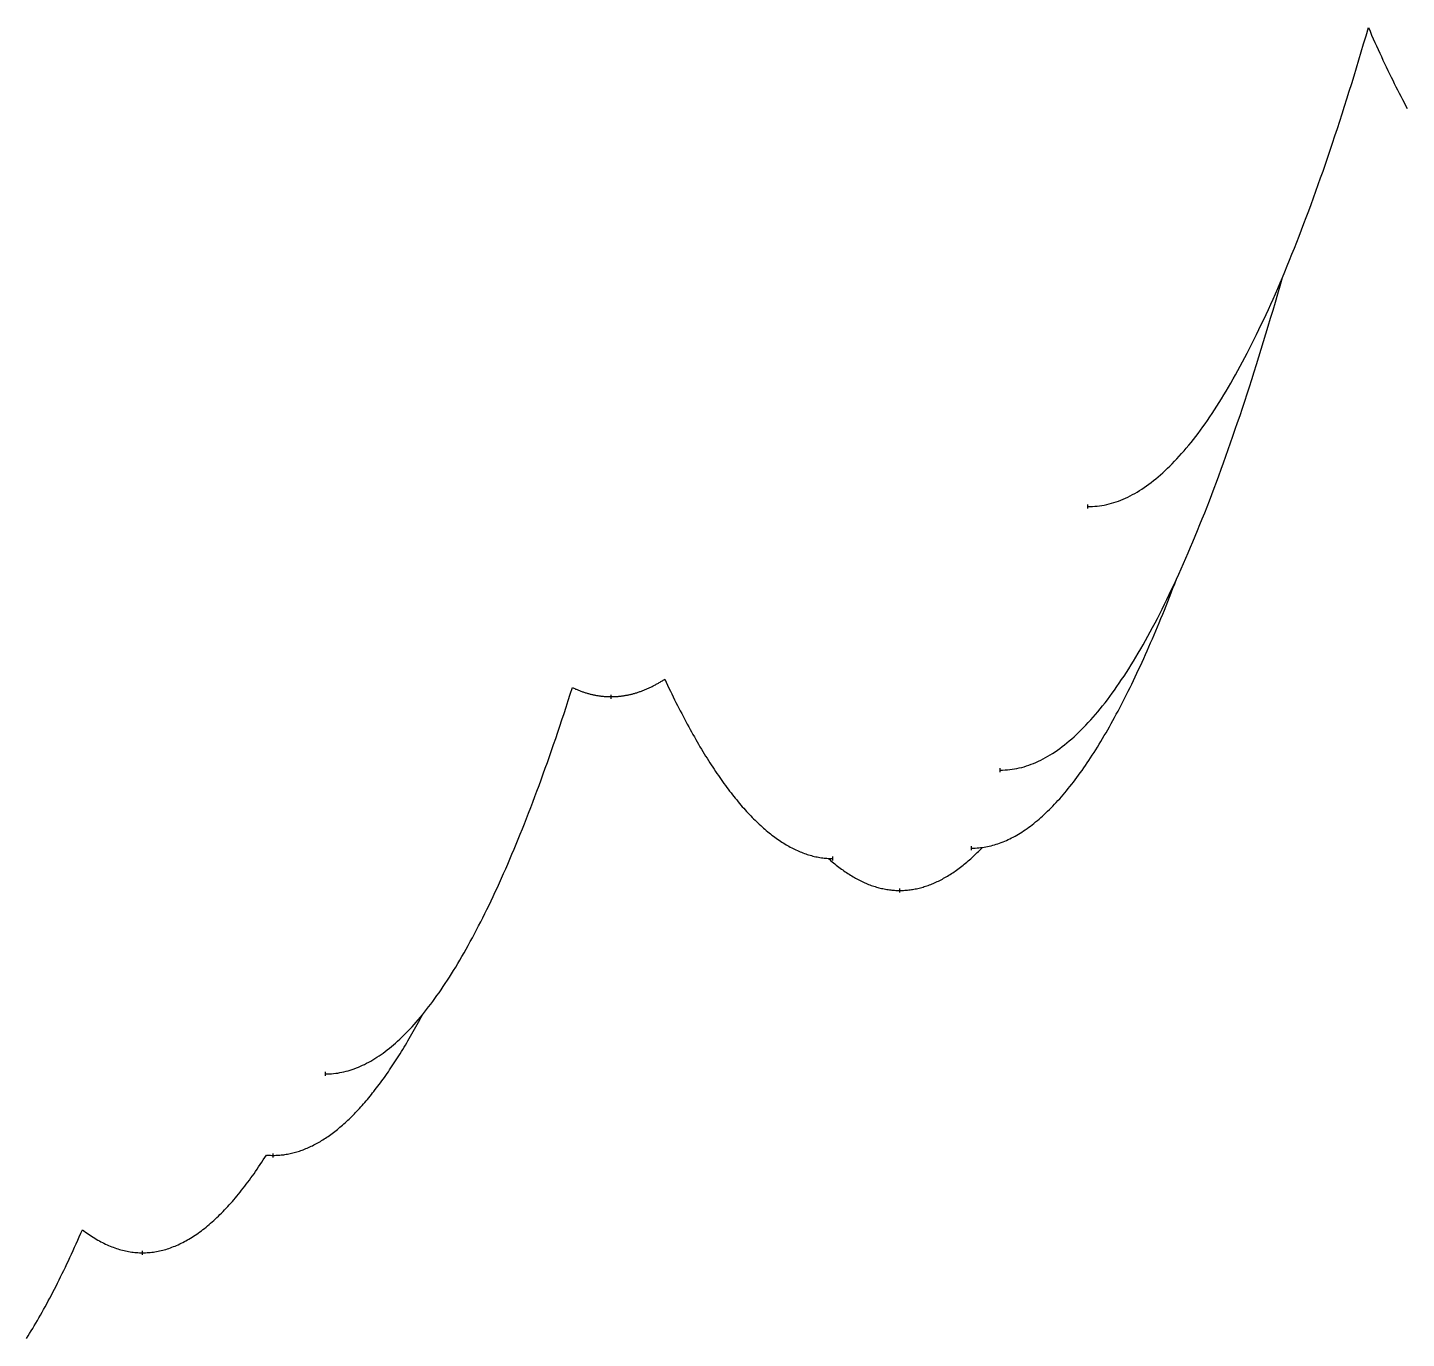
# Model space of a CAD drawing. Header units: metres. Extents: x -71 to 28195, y -4440 to 524.
# Drawn here: x 17688 to 21135, y -3725 to -448 of the extents above; entities that cross this region are included whole.
import ezdxf

# ---------------------------------------------------------------- set-up
doc = ezdxf.new("R2010")
doc.units = ezdxf.units.M
doc.layers.add('CATENARIES', color=7, linetype='Continuous')
doc.layers.add('CATENARY_VERTEX_TICKS', color=7, linetype='Continuous')

msp = doc.modelspace()

# ---------------------------------------------------------------- linework, layer by layer
at = {"layer": 'CATENARIES'}
for points in [[(20338.7, -1645.8, 0), (20344.6, -1645.7, 0), (20350.4, -1645.5, 0), (20356.3, -1645.1, 0), (20362.1, -1644.5, 0), (20368, -1643.8, 0), (20373.8, -1642.9, 0), (20379.7, -1641.8, 0), (20385.6, -1640.5, 0), (20391.4, -1639.1, 0), (20397.3, -1637.6, 0), (20403.1, -1635.8, 0), (20409, -1633.9, 0), (20414.9, -1631.8, 0), (20420.7, -1629.6, 0), (20426.6, -1627.2, 0), (20432.4, -1624.6, 0), (20438.3, -1621.9, 0), (20444.1, -1619, 0), (20450, -1615.9, 0), (20455.9, -1612.7, 0), (20461.7, -1609.3, 0), (20467.6, -1605.8, 0), (20473.4, -1602, 0), (20479.3, -1598.1, 0), (20485.1, -1594.1, 0), (20491, -1589.9, 0), (20496.9, -1585.5, 0), (20502.7, -1580.9, 0), (20508.6, -1576.2, 0), (20514.4, -1571.3, 0), (20520.3, -1566.2, 0), (20526.2, -1561, 0), (20532, -1555.6, 0), (20537.9, -1550.1, 0), (20543.7, -1544.4, 0), (20549.6, -1538.5, 0), (20555.4, -1532.4, 0), (20561.3, -1526.2, 0), (20567.2, -1519.8, 0), (20573, -1513.3, 0), (20578.9, -1506.5, 0), (20584.7, -1499.7, 0), (20590.6, -1492.6, 0), (20596.5, -1485.4, 0), (20602.3, -1478, 0), (20608.2, -1470.4, 0), (20614, -1462.7, 0), (20619.9, -1454.8, 0), (20625.7, -1446.8, 0), (20631.6, -1438.6, 0), (20637.5, -1430.2, 0), (20643.3, -1421.6, 0), (20649.2, -1412.9, 0), (20655, -1404, 0), (20660.9, -1394.9, 0), (20666.8, -1385.7, 0), (20672.6, -1376.3, 0), (20678.5, -1366.8, 0), (20684.3, -1357, 0), (20690.2, -1347.1, 0), (20696, -1337.1, 0), (20701.9, -1326.8, 0), (20707.8, -1316.4, 0), (20713.6, -1305.9, 0), (20719.5, -1295.1, 0), (20725.3, -1284.2, 0), (20731.2, -1273.2, 0), (20737, -1261.9, 0), (20742.9, -1250.5, 0), (20748.8, -1238.9, 0), (20754.6, -1227.2, 0), (20760.5, -1215.3, 0), (20766.3, -1203.2, 0), (20772.2, -1190.9, 0), (20778.1, -1178.5, 0), (20783.9, -1165.9, 0), (20789.8, -1153.1, 0), (20795.6, -1140.2, 0), (20801.5, -1127.1, 0), (20807.3, -1113.8, 0), (20813.2, -1100.4, 0), (20819.1, -1086.8, 0), (20824.9, -1073, 0), (20830.9, -1058.8, 0), (20836.9, -1044.4, 0), (20842.8, -1029.8, 0), (20848.8, -1015, 0), (20854.8, -1000.1, 0), (20860.8, -985, 0), (20866.7, -969.7, 0), (20872.7, -954.2, 0), (20878.7, -938.6, 0), (20884.6, -922.8, 0), (20890.6, -906.8, 0), (20896.6, -890.6, 0), (20902.6, -874.2, 0), (20908.5, -857.7, 0), (20914.5, -841, 0), (20920.5, -824.1, 0), (20926.4, -807, 0), (20932.4, -789.8, 0), (20938.4, -772.4, 0), (20944.4, -754.7, 0), (20950.3, -737, 0), (20956.3, -719, 0), (20962.3, -700.8, 0), (20968.3, -682.5, 0), (20974.2, -664, 0), (20980.2, -645.3, 0), (20986.2, -626.5, 0), (20992.1, -607.4, 0), (20998.1, -588.2, 0), (21004.1, -568.8, 0), (21010.1, -549.2, 0), (21016, -529.4, 0), (21022, -509.4, 0), (21028, -489.3, 0), (21033.9, -469, 0), (21039.9, -448.5, 0)], [(21039.9, -448.5, 0), (21044, -457.8, 0), (21048, -467.1, 0), (21052, -476.3, 0), (21056.1, -485.4, 0), (21060.1, -494.4, 0), (21064.2, -503.4, 0), (21068.2, -512.2, 0), (21072.3, -521, 0), (21076.3, -529.7, 0), (21080.3, -538.4, 0), (21084.4, -546.9, 0), (21088.4, -555.4, 0), (21092.5, -563.8, 0), (21096.5, -572.1, 0), (21100.6, -580.3, 0), (21104.6, -588.4, 0), (21108.6, -596.5, 0), (21112.7, -604.5, 0), (21116.7, -612.4, 0), (21120.8, -620.2, 0), (21124.8, -628, 0), (21128.9, -635.6, 0), (21132.9, -643.2, 0), (21136.9, -650.7, 0)], [(20119.6, -2304.5, 0), (20125.5, -2304.4, 0), (20131.5, -2304.1, 0), (20137.4, -2303.7, 0), (20143.4, -2303.1, 0), (20149.3, -2302.3, 0), (20155.3, -2301.4, 0), (20161.2, -2300.2, 0), (20167.2, -2298.9, 0), (20173.1, -2297.5, 0), (20179.1, -2295.8, 0), (20185, -2294, 0), (20191, -2292, 0), (20196.9, -2289.8, 0), (20202.9, -2287.5, 0), (20208.8, -2285, 0), (20214.8, -2282.3, 0), (20220.7, -2279.4, 0), (20226.7, -2276.4, 0), (20232.6, -2273.1, 0), (20238.6, -2269.8, 0), (20244.5, -2266.2, 0), (20250.5, -2262.5, 0), (20256.4, -2258.6, 0), (20262.4, -2254.5, 0), (20268.3, -2250.2, 0), (20274.3, -2245.8, 0), (20280.2, -2241.2, 0), (20286.2, -2236.4, 0), (20292.1, -2231.5, 0), (20298.1, -2226.3, 0), (20304, -2221, 0), (20310, -2215.5, 0), (20315.9, -2209.9, 0), (20321.9, -2204.1, 0), (20327.8, -2198.1, 0), (20333.8, -2191.9, 0), (20339.7, -2185.6, 0), (20345.7, -2179, 0), (20351.6, -2172.3, 0), (20357.6, -2165.5, 0), (20363.5, -2158.4, 0), (20369.5, -2151.2, 0), (20375.4, -2143.8, 0), (20381.4, -2136.2, 0), (20387.3, -2128.5, 0), (20393.3, -2120.6, 0), (20399.2, -2112.5, 0), (20405.2, -2104.2, 0), (20411.1, -2095.8, 0), (20417.1, -2087.1, 0), (20423, -2078.3, 0), (20429, -2069.4, 0), (20435, -2060.2, 0), (20440.9, -2050.9, 0), (20446.9, -2041.4, 0), (20452.8, -2031.7, 0), (20458.8, -2021.9, 0), (20464.7, -2011.8, 0), (20470.7, -2001.6, 0), (20476.6, -1991.3, 0), (20482.6, -1980.7, 0), (20488.5, -1970, 0), (20494.5, -1959.1, 0), (20500.4, -1948, 0), (20506.4, -1936.7, 0), (20512.3, -1925.3, 0), (20518.3, -1913.7, 0), (20524.2, -1901.9, 0), (20530.2, -1889.9, 0), (20536.1, -1877.8, 0), (20542.1, -1865.4, 0), (20548, -1852.9, 0), (20554, -1840.3, 0), (20559.9, -1827.4, 0), (20565.8, -1814.5, 0), (20571.7, -1801.4, 0), (20577.6, -1788.2, 0), (20583.5, -1774.8, 0), (20589.4, -1761.2, 0), (20595.3, -1747.4, 0), (20601.1, -1733.5, 0), (20607, -1719.4, 0), (20612.9, -1705.1, 0), (20618.8, -1690.6, 0), (20624.7, -1676, 0), (20630.6, -1661.1, 0), (20636.5, -1646.1, 0), (20642.4, -1631, 0), (20648.3, -1615.6, 0), (20654.1, -1600.1, 0), (20660, -1584.4, 0), (20665.9, -1568.5, 0), (20671.8, -1552.5, 0), (20677.7, -1536.3, 0), (20683.6, -1519.9, 0), (20689.5, -1503.3, 0), (20695.4, -1486.5, 0), (20701.3, -1469.6, 0), (20707.1, -1452.5, 0), (20713, -1435.2, 0), (20718.9, -1417.8, 0), (20724.8, -1400.1, 0), (20730.7, -1382.3, 0), (20736.6, -1364.3, 0), (20742.5, -1346.2, 0), (20748.4, -1327.8, 0), (20754.3, -1309.3, 0), (20760.1, -1290.6, 0), (20766, -1271.7, 0), (20771.9, -1252.6, 0), (20777.8, -1233.4, 0), (20783.7, -1214, 0), (20789.6, -1194.4, 0), (20795.5, -1174.6, 0), (20801.4, -1154.6, 0), (20807.3, -1134.5, 0), (20813.1, -1114.2, 0), (20819, -1093.7, 0), (20824.9, -1073, 0)], [(20048, -2499.5, 0), (20052.5, -2499.4, 0), (20057, -2499.2, 0), (20061.4, -2499, 0), (20065.9, -2498.6, 0), (20070.4, -2498.2, 0), (20074.9, -2497.6, 0), (20079.2, -2497, 0), (20083.5, -2496.2, 0), (20087.8, -2495.4, 0), (20092.1, -2494.5, 0), (20096.4, -2493.5, 0), (20100.7, -2492.4, 0), (20105, -2491.2, 0), (20109.3, -2489.9, 0), (20113.5, -2488.5, 0), (20117.8, -2487, 0), (20122.1, -2485.4, 0), (20126.4, -2483.8, 0), (20130.7, -2482, 0), (20135, -2480.1, 0), (20139.3, -2478.2, 0), (20143.6, -2476.1, 0), (20147.9, -2474, 0), (20152.2, -2471.8, 0), (20156.5, -2469.4, 0), (20160.8, -2467, 0), (20165.1, -2464.5, 0), (20169.3, -2461.9, 0), (20173.6, -2459.2, 0), (20177.9, -2456.4, 0), (20182.2, -2453.5, 0), (20186.5, -2450.5, 0), (20190.8, -2447.4, 0), (20195.1, -2444.2, 0), (20199.4, -2441, 0), (20203.7, -2437.6, 0), (20208, -2434.1, 0), (20212.3, -2430.6, 0), (20216.6, -2426.9, 0), (20220.8, -2423.2, 0), (20225.1, -2419.4, 0), (20229.4, -2415.4, 0), (20233.7, -2411.4, 0), (20238, -2407.3, 0), (20242.3, -2403.1, 0), (20246.6, -2398.8, 0), (20250.9, -2394.4, 0), (20255.2, -2389.9, 0), (20259.5, -2385.3, 0), (20263.8, -2380.6, 0), (20268.1, -2375.8, 0), (20272.4, -2370.9, 0), (20276.6, -2366, 0), (20280.9, -2360.9, 0), (20285.2, -2355.8, 0), (20289.5, -2350.5, 0), (20293.8, -2345.2, 0), (20298.1, -2339.7, 0), (20302.4, -2334.2, 0), (20306.7, -2328.5, 0), (20311, -2322.8, 0), (20315.3, -2317, 0), (20319.6, -2311.1, 0), (20323.9, -2305.1, 0), (20328.2, -2299, 0), (20332.4, -2292.8, 0), (20336.7, -2286.5, 0), (20341, -2280.1, 0), (20345.3, -2273.6, 0), (20349.6, -2267, 0), (20353.9, -2260.3, 0), (20358.2, -2253.6, 0), (20362.5, -2246.7, 0), (20366.8, -2239.7, 0), (20371.1, -2232.7, 0), (20375.4, -2225.5, 0), (20379.7, -2218.3, 0), (20383.9, -2210.9, 0), (20388.2, -2203.5, 0), (20392.5, -2196, 0), (20396.8, -2188.3, 0), (20401.1, -2180.6, 0), (20405.4, -2172.8, 0), (20409.7, -2164.9, 0), (20414, -2156.9, 0), (20418.3, -2148.8, 0), (20422.6, -2140.6, 0), (20426.9, -2132.3, 0), (20431.2, -2123.9, 0), (20435.5, -2115.4, 0), (20439.7, -2106.8, 0), (20444, -2098.1, 0), (20448.3, -2089.4, 0), (20452.6, -2080.5, 0), (20456.9, -2071.5, 0), (20461.2, -2062.5, 0), (20465.5, -2053.3, 0), (20469.8, -2044, 0), (20474.1, -2034.7, 0), (20478.4, -2025.2, 0), (20482.7, -2015.7, 0), (20487, -2006.1, 0), (20491.2, -1996.3, 0), (20495.5, -1986.5, 0), (20499.8, -1976.6, 0), (20504.1, -1966.5, 0), (20508.4, -1956.4, 0), (20512.7, -1946.2, 0), (20517, -1935.9, 0), (20521.3, -1925.5, 0), (20525.6, -1915, 0), (20529.9, -1904.4, 0), (20534.2, -1893.6, 0), (20538.5, -1882.8, 0), (20542.8, -1872, 0), (20547, -1861, 0), (20551.3, -1849.9, 0), (20555.6, -1838.7, 0), (20559.9, -1827.4, 0)], [(18432.4, -3063.9, 0), (18437.6, -3063.8, 0), (18442.8, -3063.6, 0), (18447.9, -3063.3, 0), (18453.1, -3062.8, 0), (18458.2, -3062.2, 0), (18463.4, -3061.5, 0), (18468.6, -3060.6, 0), (18473.7, -3059.6, 0), (18478.9, -3058.5, 0), (18484, -3057.2, 0), (18489.2, -3055.8, 0), (18494.4, -3054.3, 0), (18499.5, -3052.6, 0), (18504.7, -3050.8, 0), (18509.8, -3048.9, 0), (18515, -3046.8, 0), (18520.1, -3044.6, 0), (18525.3, -3042.2, 0), (18530.5, -3039.8, 0), (18535.6, -3037.2, 0), (18540.8, -3034.4, 0), (18545.9, -3031.5, 0), (18551.1, -3028.5, 0), (18556.3, -3025.4, 0), (18561.4, -3022.1, 0), (18566.6, -3018.7, 0), (18571.7, -3015.1, 0), (18576.9, -3011.5, 0), (18582.1, -3007.6, 0), (18587.2, -3003.7, 0), (18592.4, -2999.6, 0), (18597.5, -2995.4, 0), (18602.7, -2991, 0), (18607.9, -2986.6, 0), (18613, -2981.9, 0), (18618.2, -2977.2, 0), (18623.3, -2972.3, 0), (18628.5, -2967.3, 0), (18633.6, -2962.1, 0), (18638.8, -2956.8, 0), (18644, -2951.4, 0), (18649.1, -2945.8, 0), (18654.3, -2940.1, 0), (18659.4, -2934.3, 0), (18664.6, -2928.3, 0), (18669.8, -2922.2, 0), (18674.9, -2916, 0), (18680.1, -2909.6, 0), (18685.3, -2903, 0), (18690.5, -2896.3, 0), (18695.8, -2889.5, 0), (18701, -2882.5, 0), (18706.2, -2875.4, 0), (18711.4, -2868.1, 0), (18716.6, -2860.7, 0), (18721.8, -2853.2, 0), (18727, -2845.5, 0), (18732.2, -2837.7, 0), (18737.4, -2829.8, 0), (18742.6, -2821.7, 0), (18747.8, -2813.5, 0), (18753, -2805.1, 0), (18758.3, -2796.6, 0), (18763.5, -2788, 0), (18768.7, -2779.2, 0), (18773.9, -2770.3, 0), (18779.1, -2761.2, 0), (18784.3, -2752, 0), (18789.5, -2742.7, 0), (18794.7, -2733.2, 0), (18799.9, -2723.6, 0), (18805.1, -2713.9, 0), (18810.3, -2704, 0), (18815.5, -2694, 0), (18820.8, -2683.8, 0), (18826, -2673.5, 0), (18831.2, -2663.1, 0), (18836.4, -2652.5, 0), (18841.6, -2641.8, 0), (18846.8, -2631, 0), (18852, -2620, 0), (18857.2, -2608.8, 0), (18862.4, -2597.6, 0), (18867.6, -2586.2, 0), (18872.8, -2574.6, 0), (18878, -2562.9, 0), (18883.3, -2551.1, 0), (18888.5, -2539.1, 0), (18893.7, -2527, 0), (18898.9, -2514.8, 0), (18904.1, -2502.4, 0), (18909.3, -2489.8, 0), (18914.5, -2477.2, 0), (18919.7, -2464.4, 0), (18924.9, -2451.4, 0), (18930.1, -2438.3, 0), (18935.3, -2425.1, 0), (18940.5, -2411.7, 0), (18945.8, -2398.2, 0), (18951, -2384.5, 0), (18956.2, -2370.7, 0), (18961.4, -2356.8, 0), (18966.6, -2342.7, 0), (18971.8, -2328.5, 0), (18977, -2314.1, 0), (18982.2, -2299.6, 0), (18987.4, -2285, 0), (18992.6, -2270.2, 0), (18997.8, -2255.3, 0), (19003, -2240.2, 0), (19008.3, -2225, 0), (19013.5, -2209.7, 0), (19018.7, -2194.2, 0), (19023.9, -2178.5, 0), (19029.1, -2162.7, 0), (19034.3, -2146.8, 0), (19039.5, -2130.8, 0), (19044.7, -2114.6, 0), (19049.9, -2098.2, 0)], [(19049.9, -2098.2, 0), (19051.9, -2099.1, 0), (19053.8, -2100, 0), (19055.7, -2100.8, 0), (19057.7, -2101.7, 0), (19059.6, -2102.5, 0), (19061.5, -2103.3, 0), (19063.5, -2104.1, 0), (19065.4, -2104.9, 0), (19067.3, -2105.6, 0), (19069.2, -2106.4, 0), (19071.2, -2107.1, 0), (19073.1, -2107.8, 0), (19075, -2108.4, 0), (19077, -2109.1, 0), (19078.9, -2109.8, 0), (19080.8, -2110.4, 0), (19082.8, -2111, 0), (19084.7, -2111.6, 0), (19086.6, -2112.1, 0), (19088.6, -2112.7, 0), (19090.5, -2113.2, 0), (19092.4, -2113.8, 0), (19094.4, -2114.2, 0), (19096.3, -2114.7, 0), (19098.2, -2115.2, 0), (19100.2, -2115.6, 0), (19102.1, -2116.1, 0), (19104, -2116.5, 0), (19106, -2116.9, 0), (19107.9, -2117.2, 0), (19109.8, -2117.6, 0), (19111.8, -2117.9, 0), (19113.7, -2118.2, 0), (19115.6, -2118.5, 0), (19117.6, -2118.8, 0), (19119.5, -2119.1, 0), (19121.4, -2119.3, 0), (19123.4, -2119.5, 0), (19125.3, -2119.8, 0), (19127.2, -2119.9, 0), (19129.2, -2120.1, 0), (19131.1, -2120.3, 0), (19133, -2120.4, 0), (19135, -2120.5, 0), (19136.9, -2120.6, 0), (19138.8, -2120.7, 0), (19140.8, -2120.8, 0), (19142.7, -2120.8, 0), (19144.6, -2120.8, 0), (19146.6, -2120.9, 0), (19148.5, -2120.8, 0), (19150.5, -2120.8, 0), (19152.4, -2120.8, 0), (19154.3, -2120.7, 0), (19156.3, -2120.6, 0), (19158.2, -2120.5, 0), (19160.2, -2120.4, 0), (19162.1, -2120.3, 0), (19164.1, -2120.1, 0), (19166, -2119.9, 0), (19168, -2119.7, 0), (19169.9, -2119.5, 0), (19171.8, -2119.3, 0), (19173.8, -2119.1, 0), (19175.7, -2118.8, 0), (19177.7, -2118.5, 0), (19179.6, -2118.2, 0), (19181.6, -2117.9, 0), (19183.5, -2117.5, 0), (19185.5, -2117.2, 0), (19187.4, -2116.8, 0), (19189.3, -2116.4, 0), (19191.3, -2116, 0), (19193.2, -2115.6, 0), (19195.2, -2115.1, 0), (19197.1, -2114.7, 0), (19199.1, -2114.2, 0), (19201, -2113.7, 0), (19203, -2113.1, 0), (19204.9, -2112.6, 0), (19206.8, -2112, 0), (19208.8, -2111.5, 0), (19210.7, -2110.9, 0), (19212.7, -2110.3, 0), (19214.6, -2109.6, 0), (19216.6, -2109, 0), (19218.5, -2108.3, 0), (19220.4, -2107.6, 0), (19222.4, -2106.9, 0), (19224.3, -2106.2, 0), (19226.3, -2105.4, 0), (19228.2, -2104.7, 0), (19230.2, -2103.9, 0), (19232.1, -2103.1, 0), (19234.1, -2102.3, 0), (19236, -2101.5, 0), (19237.9, -2100.6, 0), (19239.9, -2099.7, 0), (19241.8, -2098.8, 0), (19243.8, -2097.9, 0), (19245.7, -2097, 0), (19247.7, -2096.1, 0), (19249.6, -2095.1, 0), (19251.6, -2094.1, 0), (19253.5, -2093.1, 0), (19255.4, -2092.1, 0), (19257.4, -2091.1, 0), (19259.3, -2090, 0), (19261.3, -2088.9, 0), (19263.2, -2087.8, 0), (19265.2, -2086.7, 0), (19267.1, -2085.6, 0), (19269.1, -2084.5, 0), (19271, -2083.3, 0), (19272.9, -2082.1, 0), (19274.9, -2080.9, 0), (19276.8, -2079.7, 0), (19278.8, -2078.5, 0), (19280.7, -2077.2, 0)], [(19280.7, -2077.2, 0), (19284.2, -2084.7, 0), (19287.8, -2092.2, 0), (19291.3, -2099.6, 0), (19294.8, -2106.9, 0), (19298.4, -2114.1, 0), (19301.9, -2121.3, 0), (19305.4, -2128.5, 0), (19308.9, -2135.5, 0), (19312.5, -2142.5, 0), (19316, -2149.5, 0), (19319.5, -2156.4, 0), (19323.1, -2163.2, 0), (19326.6, -2169.9, 0), (19330.1, -2176.6, 0), (19333.6, -2183.2, 0), (19337.2, -2189.8, 0), (19340.7, -2196.3, 0), (19344.2, -2202.7, 0), (19347.7, -2209.1, 0), (19351.3, -2215.4, 0), (19354.8, -2221.6, 0), (19358.3, -2227.8, 0), (19361.9, -2233.9, 0), (19365.4, -2239.9, 0), (19368.9, -2245.9, 0), (19372.4, -2251.8, 0), (19376, -2257.7, 0), (19379.5, -2263.5, 0), (19383, -2269.2, 0), (19386.5, -2274.9, 0), (19390.1, -2280.5, 0), (19393.6, -2286, 0), (19397.1, -2291.5, 0), (19400.7, -2296.9, 0), (19404.2, -2302.2, 0), (19407.7, -2307.5, 0), (19411.2, -2312.7, 0), (19414.8, -2317.9, 0), (19418.3, -2323, 0), (19421.8, -2328, 0), (19425.4, -2333, 0), (19428.9, -2337.9, 0), (19432.4, -2342.7, 0), (19435.9, -2347.5, 0), (19439.5, -2352.2, 0), (19443, -2356.8, 0), (19446.5, -2361.4, 0), (19450, -2365.9, 0), (19453.6, -2370.4, 0), (19457.1, -2374.8, 0), (19460.6, -2379.1, 0), (19464.2, -2383.4, 0), (19467.7, -2387.6, 0), (19471.2, -2391.7, 0), (19474.7, -2395.8, 0), (19478.3, -2399.8, 0), (19481.8, -2403.7, 0), (19485.3, -2407.6, 0), (19488.8, -2411.4, 0), (19492.4, -2415.2, 0), (19495.9, -2418.9, 0), (19499.4, -2422.5, 0), (19503, -2426.1, 0), (19506.5, -2429.6, 0), (19510, -2433.1, 0), (19513.5, -2436.4, 0), (19517.1, -2439.8, 0), (19520.6, -2443, 0), (19524.1, -2446.2, 0), (19527.7, -2449.3, 0), (19531.2, -2452.4, 0), (19534.7, -2455.4, 0), (19538.2, -2458.3, 0), (19541.8, -2461.2, 0), (19545.3, -2464, 0), (19548.8, -2466.8, 0), (19552.3, -2469.5, 0), (19555.9, -2472.1, 0), (19559.4, -2474.6, 0), (19562.9, -2477.1, 0), (19566.5, -2479.6, 0), (19570, -2481.9, 0), (19573.5, -2484.2, 0), (19577, -2486.5, 0), (19580.6, -2488.7, 0), (19584.1, -2490.8, 0), (19587.6, -2492.9, 0), (19591.1, -2494.8, 0), (19594.7, -2496.8, 0), (19598.2, -2498.6, 0), (19601.7, -2500.4, 0), (19605.3, -2502.2, 0), (19608.8, -2503.9, 0), (19612.3, -2505.5, 0), (19615.8, -2507, 0), (19619.4, -2508.5, 0), (19622.9, -2509.9, 0), (19626.4, -2511.3, 0), (19630, -2512.6, 0), (19633.5, -2513.9, 0), (19637, -2515, 0), (19640.5, -2516.1, 0), (19644.1, -2517.2, 0), (19647.6, -2518.2, 0), (19651.1, -2519.1, 0), (19654.6, -2520, 0), (19658.2, -2520.8, 0), (19661.7, -2521.5, 0), (19665.2, -2522.2, 0), (19668.8, -2522.8, 0), (19672.3, -2523.3, 0), (19675.8, -2523.8, 0), (19679.3, -2524.2, 0), (19682.9, -2524.6, 0), (19686.4, -2524.9, 0), (19689.9, -2525.1, 0), (19693.7, -2525.3, 0), (19697.4, -2525.4, 0), (19701.1, -2525.4, 0)], [(19689.9, -2525.1, 0), (19693.2, -2528, 0), (19696.4, -2530.8, 0), (19699.6, -2533.6, 0), (19702.9, -2536.3, 0), (19706.1, -2539, 0), (19709.4, -2541.6, 0), (19712.6, -2544.2, 0), (19715.9, -2546.7, 0), (19719.1, -2549.2, 0), (19722.3, -2551.6, 0), (19725.6, -2553.9, 0), (19728.8, -2556.3, 0), (19732.1, -2558.5, 0), (19735.3, -2560.7, 0), (19738.6, -2562.8, 0), (19741.8, -2564.9, 0), (19745, -2567, 0), (19748.3, -2569, 0), (19751.5, -2570.9, 0), (19754.8, -2572.8, 0), (19758, -2574.6, 0), (19761.3, -2576.4, 0), (19764.5, -2578.1, 0), (19767.7, -2579.8, 0), (19771, -2581.4, 0), (19774.2, -2582.9, 0), (19777.5, -2584.4, 0), (19780.7, -2585.9, 0), (19783.9, -2587.3, 0), (19787.2, -2588.7, 0), (19790.4, -2590, 0), (19793.7, -2591.2, 0), (19796.9, -2592.4, 0), (19800.2, -2593.5, 0), (19803.4, -2594.6, 0), (19806.6, -2595.6, 0), (19809.9, -2596.6, 0), (19813.1, -2597.5, 0), (19816.4, -2598.4, 0), (19819.6, -2599.2, 0), (19822.9, -2600, 0), (19826.1, -2600.7, 0), (19829.3, -2601.4, 0), (19832.6, -2602, 0), (19835.8, -2602.5, 0), (19839.1, -2603.1, 0), (19842.3, -2603.5, 0), (19845.6, -2603.9, 0), (19848.8, -2604.2, 0), (19852, -2604.5, 0), (19855.3, -2604.8, 0), (19858.5, -2605, 0), (19861.8, -2605.1, 0), (19865, -2605.2, 0), (19868.3, -2605.2, 0), (19871.5, -2605.2, 0), (19874.7, -2605.1, 0), (19877.9, -2605, 0), (19881.2, -2604.8, 0), (19884.4, -2604.5, 0), (19887.6, -2604.3, 0), (19890.9, -2603.9, 0), (19894.1, -2603.5, 0), (19897.3, -2603.1, 0), (19900.5, -2602.6, 0), (19903.8, -2602, 0), (19907, -2601.4, 0), (19910.2, -2600.8, 0), (19913.5, -2600.1, 0), (19916.7, -2599.3, 0), (19919.9, -2598.5, 0), (19923.1, -2597.6, 0), (19926.4, -2596.7, 0), (19929.6, -2595.7, 0), (19932.8, -2594.7, 0), (19936.1, -2593.6, 0), (19939.3, -2592.5, 0), (19942.5, -2591.3, 0), (19945.8, -2590.1, 0), (19949, -2588.8, 0), (19952.2, -2587.5, 0), (19955.4, -2586.1, 0), (19958.7, -2584.6, 0), (19961.9, -2583.1, 0), (19965.1, -2581.6, 0), (19968.4, -2580, 0), (19971.6, -2578.3, 0), (19974.8, -2576.6, 0), (19978, -2574.8, 0), (19981.3, -2573, 0), (19984.5, -2571.2, 0), (19987.7, -2569.3, 0), (19991, -2567.3, 0), (19994.2, -2565.3, 0), (19997.4, -2563.2, 0), (20000.6, -2561.1, 0), (20003.9, -2558.9, 0), (20007.1, -2556.6, 0), (20010.3, -2554.4, 0), (20013.6, -2552, 0), (20016.8, -2549.6, 0), (20020, -2547.2, 0), (20023.3, -2544.7, 0), (20026.5, -2542.1, 0), (20029.7, -2539.5, 0), (20032.9, -2536.9, 0), (20036.2, -2534.2, 0), (20039.4, -2531.4, 0), (20042.6, -2528.6, 0), (20045.9, -2525.8, 0), (20049.1, -2522.8, 0), (20052.3, -2519.9, 0), (20055.5, -2516.8, 0), (20058.8, -2513.8, 0), (20062, -2510.6, 0), (20065.2, -2507.5, 0), (20068.5, -2504.2, 0), (20071.7, -2500.9, 0), (20074.9, -2497.6, 0)], [(18284.9, -3266.6, 0), (18288.3, -3266.9, 0), (18291.8, -3267.1, 0), (18295.2, -3267.2, 0), (18298.6, -3267.3, 0), (18302, -3267.3, 0), (18305.3, -3267.3, 0), (18308.5, -3267.2, 0), (18311.8, -3267.1, 0), (18315.1, -3266.9, 0), (18318.4, -3266.7, 0), (18321.6, -3266.4, 0), (18324.9, -3266, 0), (18328.2, -3265.6, 0), (18331.4, -3265.2, 0), (18334.7, -3264.6, 0), (18338, -3264.1, 0), (18341.3, -3263.5, 0), (18344.5, -3262.8, 0), (18347.8, -3262.1, 0), (18351.1, -3261.3, 0), (18354.3, -3260.4, 0), (18357.6, -3259.5, 0), (18360.9, -3258.6, 0), (18364.2, -3257.6, 0), (18367.4, -3256.6, 0), (18370.7, -3255.4, 0), (18374, -3254.3, 0), (18377.2, -3253.1, 0), (18380.5, -3251.8, 0), (18383.8, -3250.5, 0), (18387.1, -3249.1, 0), (18390.3, -3247.7, 0), (18393.6, -3246.2, 0), (18396.9, -3244.7, 0), (18400.1, -3243.1, 0), (18403.4, -3241.4, 0), (18406.7, -3239.7, 0), (18409.9, -3238, 0), (18413.2, -3236.2, 0), (18416.5, -3234.3, 0), (18419.8, -3232.4, 0), (18423, -3230.4, 0), (18426.3, -3228.4, 0), (18429.6, -3226.3, 0), (18432.8, -3224.2, 0), (18436.1, -3222, 0), (18439.4, -3219.8, 0), (18442.7, -3217.5, 0), (18445.9, -3215.1, 0), (18449.2, -3212.7, 0), (18452.5, -3210.3, 0), (18455.7, -3207.8, 0), (18459, -3205.2, 0), (18462.3, -3202.6, 0), (18465.6, -3199.9, 0), (18468.8, -3197.2, 0), (18472.1, -3194.4, 0), (18475.4, -3191.6, 0), (18478.6, -3188.7, 0), (18481.9, -3185.7, 0), (18485.2, -3182.7, 0), (18488.5, -3179.7, 0), (18491.7, -3176.6, 0), (18495, -3173.4, 0), (18498.3, -3170.2, 0), (18501.5, -3167, 0), (18504.8, -3163.6, 0), (18508.1, -3160.3, 0), (18511.4, -3156.8, 0), (18514.6, -3153.3, 0), (18517.9, -3149.8, 0), (18521.2, -3146.2, 0), (18524.4, -3142.6, 0), (18527.7, -3138.9, 0), (18531, -3135.1, 0), (18534.3, -3131.3, 0), (18537.5, -3127.4, 0), (18540.8, -3123.5, 0), (18544.1, -3119.5, 0), (18547.3, -3115.5, 0), (18550.6, -3111.4, 0), (18553.9, -3107.3, 0), (18557.2, -3103.1, 0), (18560.4, -3098.9, 0), (18563.7, -3094.6, 0), (18567, -3090.2, 0), (18570.2, -3085.8, 0), (18573.5, -3081.4, 0), (18576.8, -3076.8, 0), (18580.1, -3072.3, 0), (18583.3, -3067.6, 0), (18586.6, -3063, 0), (18589.9, -3058.2, 0), (18593.1, -3053.4, 0), (18596.4, -3048.6, 0), (18599.7, -3043.7, 0), (18603, -3038.8, 0), (18606.2, -3033.7, 0), (18609.5, -3028.7, 0), (18612.8, -3023.6, 0), (18616, -3018.4, 0), (18619.3, -3013.2, 0), (18622.6, -3007.9, 0), (18625.9, -3002.6, 0), (18629.1, -2997.2, 0), (18632.4, -2991.7, 0), (18635.7, -2986.2, 0), (18638.9, -2980.7, 0), (18642.2, -2975.1, 0), (18645.5, -2969.4, 0), (18648.8, -2963.7, 0), (18652, -2957.9, 0), (18655.3, -2952.1, 0), (18658.6, -2946.2, 0), (18661.8, -2940.3, 0), (18665.1, -2934.3, 0), (18668.4, -2928.3, 0), (18671.6, -2922.2, 0), (18674.9, -2916, 0)], [(17824.9, -3453.2, 0), (17828.8, -3456.1, 0), (17832.6, -3459, 0), (17836.5, -3461.7, 0), (17840.3, -3464.4, 0), (17844.2, -3467, 0), (17848.1, -3469.6, 0), (17851.9, -3472, 0), (17855.8, -3474.4, 0), (17859.6, -3476.7, 0), (17863.5, -3478.9, 0), (17867.4, -3481.1, 0), (17871.2, -3483.2, 0), (17875.1, -3485.2, 0), (17878.9, -3487.1, 0), (17882.8, -3489, 0), (17886.6, -3490.8, 0), (17890.5, -3492.5, 0), (17894.4, -3494.1, 0), (17898.2, -3495.6, 0), (17902.1, -3497.1, 0), (17905.9, -3498.5, 0), (17909.8, -3499.8, 0), (17913.6, -3501.1, 0), (17917.5, -3502.3, 0), (17921.4, -3503.4, 0), (17925.2, -3504.4, 0), (17929.1, -3505.3, 0), (17932.9, -3506.2, 0), (17936.8, -3507, 0), (17940.6, -3507.7, 0), (17944.5, -3508.4, 0), (17948.4, -3508.9, 0), (17952.2, -3509.4, 0), (17956.1, -3509.8, 0), (17959.9, -3510.2, 0), (17963.8, -3510.4, 0), (17967.6, -3510.6, 0), (17971.5, -3510.7, 0), (17975.4, -3510.8, 0), (17979.2, -3510.7, 0), (17983.1, -3510.6, 0), (17987, -3510.4, 0), (17990.8, -3510.2, 0), (17994.7, -3509.8, 0), (17998.6, -3509.4, 0), (18002.4, -3508.9, 0), (18006.3, -3508.3, 0), (18010.2, -3507.7, 0), (18014.1, -3507, 0), (18017.9, -3506.2, 0), (18021.8, -3505.3, 0), (18025.7, -3504.3, 0), (18029.5, -3503.3, 0), (18033.4, -3502.2, 0), (18037.3, -3501, 0), (18041.1, -3499.8, 0), (18045, -3498.4, 0), (18048.9, -3497, 0), (18052.8, -3495.5, 0), (18056.6, -3494, 0), (18060.5, -3492.3, 0), (18064.4, -3490.6, 0), (18068.2, -3488.8, 0), (18072.1, -3487, 0), (18076, -3485, 0), (18079.8, -3483, 0), (18083.7, -3480.9, 0), (18087.6, -3478.7, 0), (18091.4, -3476.5, 0), (18095.3, -3474.2, 0), (18099.2, -3471.8, 0), (18103.1, -3469.3, 0), (18106.9, -3466.7, 0), (18110.8, -3464.1, 0), (18114.7, -3461.4, 0), (18118.5, -3458.6, 0), (18122.4, -3455.8, 0), (18126.3, -3452.8, 0), (18130.1, -3449.8, 0), (18134, -3446.7, 0), (18137.9, -3443.6, 0), (18141.7, -3440.3, 0), (18145.6, -3437, 0), (18149.5, -3433.6, 0), (18153.4, -3430.2, 0), (18157.2, -3426.6, 0), (18161.1, -3423, 0), (18165, -3419.3, 0), (18168.8, -3415.5, 0), (18172.7, -3411.7, 0), (18176.6, -3407.7, 0), (18180.4, -3403.7, 0), (18184.3, -3399.6, 0), (18188.2, -3395.5, 0), (18192.1, -3391.3, 0), (18195.9, -3386.9, 0), (18199.8, -3382.6, 0), (18203.7, -3378.1, 0), (18207.5, -3373.6, 0), (18211.4, -3368.9, 0), (18215.3, -3364.2, 0), (18219.1, -3359.5, 0), (18223, -3354.6, 0), (18226.9, -3349.7, 0), (18230.7, -3344.7, 0), (18234.6, -3339.6, 0), (18238.5, -3334.5, 0), (18242.4, -3329.2, 0), (18246.2, -3323.9, 0), (18250.1, -3318.5, 0), (18254, -3313.1, 0), (18257.8, -3307.5, 0), (18261.7, -3301.9, 0), (18265.6, -3296.2, 0), (18269.4, -3290.5, 0), (18273.3, -3284.6, 0), (18277.2, -3278.7, 0), (18281.1, -3272.7, 0), (18284.9, -3266.6, 0)], [(17685.3, -3724.9, 0), (17689.2, -3718.7, 0), (17693.1, -3712.4, 0), (17697, -3706.1, 0), (17700.8, -3699.7, 0), (17704.7, -3693.2, 0), (17708.6, -3686.6, 0), (17712.5, -3679.9, 0), (17716.3, -3673.2, 0), (17720.2, -3666.4, 0), (17724.1, -3659.5, 0), (17728, -3652.6, 0), (17731.9, -3645.5, 0), (17735.7, -3638.4, 0), (17739.6, -3631.2, 0), (17743.5, -3623.9, 0), (17747.4, -3616.6, 0), (17751.2, -3609.2, 0), (17755.1, -3601.7, 0), (17759, -3594.1, 0), (17762.9, -3586.4, 0), (17766.8, -3578.7, 0), (17770.6, -3570.9, 0), (17774.5, -3563, 0), (17778.4, -3555, 0), (17782.3, -3546.9, 0), (17786.1, -3538.8, 0), (17790, -3530.6, 0), (17793.9, -3522.3, 0), (17797.8, -3513.9, 0), (17801.7, -3505.5, 0), (17805.5, -3497, 0), (17809.4, -3488.4, 0), (17813.3, -3479.7, 0), (17817.2, -3470.9, 0), (17821, -3462.1, 0), (17824.9, -3453.2, 0)]]:
    msp.add_polyline3d(points, dxfattribs=at)
at = {"layer": 'CATENARY_VERTEX_TICKS'}
for p, q in [((20338.7, -1650.8), (20338.7, -1640.8)), ((19146.6, -2125.9), (19146.6, -2115.9)), ((20119.6, -2309.5), (20119.6, -2299.5)), ((20048, -2504.5), (20048, -2494.5)), ((19701.1, -2530.4), (19701.1, -2520.4)), ((19868.3, -2610.2), (19868.3, -2600.2)), ((18432.4, -3068.9), (18432.4, -3058.9)), ((18302, -3272.3), (18302, -3262.3)), ((17975.4, -3515.8), (17975.4, -3505.8))]:
    msp.add_line(p, q, dxfattribs=at)

doc.saveas('drawing.dxf')
